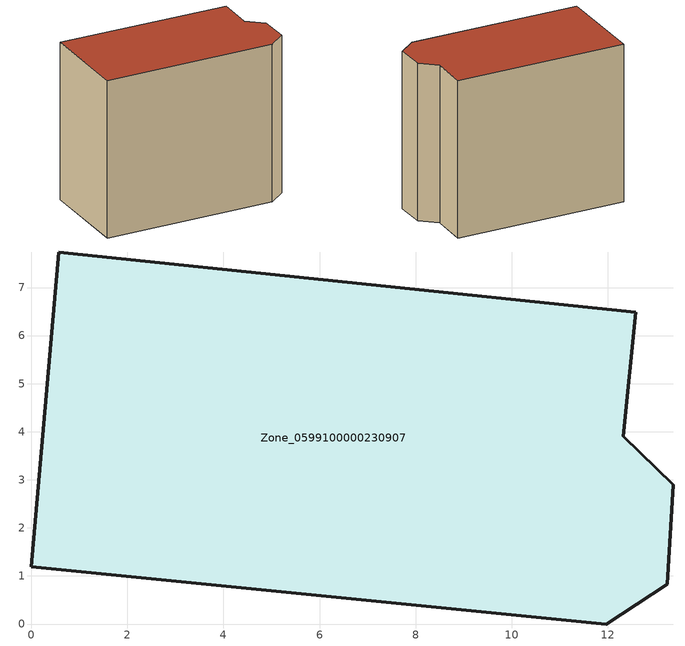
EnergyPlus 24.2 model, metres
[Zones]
Zone_0599100000230907
 floor ground (C_G): 13.23,0.83 11.96,0 0,1.19 0.57,7.74 12.58,6.49 12.32,3.91 13.36,2.9 z0
 wall outside (C_F): 11.96,0 13.23,0.83 13.36,2.9 12.32,3.91 12.58,6.49 0.57,7.74 0,1.19 11.96,0 z0:11.29
 roof outside (C_R): 12.58,6.49 0.57,7.74 0,1.19 11.96,0 13.23,0.83 13.36,2.9 12.32,3.91 z11.29
[BUILDING]
Pand.0599100000230907: North Axis=0; Terrain=City; Loads Convergence Tolerance Value=0.04; Temperature Convergence Tolerance Value=0.4; Solar Distribution=FullExterior; Maximum Number of Warmup Days=25; Minimum Number of Warmup Days=1
[Site:Location]
Rotterdam.The.Hague.AP_ZH_NLD Design_Conditions: Latitude=51.96; Longitude=4.45; Time Zone=1; Elevation=-4.5
[SITE:GROUNDTEMPERATURE:BUILDINGSURFACE]
18, 18, 18, 18, 18, 18, 18, 18, 18, 18, 18, 18
[MATERIAL] Thermal Absorptance=0.9; Solar Absorptance=0.7; Visible Absorptance=0.7
Name | Roughness | Thickness | Conductivity | Density | Specific Heat
G.TI.1946 | MediumSmooth | 0.15 | 1 | 540 | 1210
F.TI.1946 | Rough | 0.3 | 0.857143 | 1920 | 840
R.TI.1946 | MediumRough | 0.2 | 0.1 | 1500 | 1000
[CONSTRUCTION]
C_G: G.TI.1946
C_F: F.TI.1946
C_R: R.TI.1946
[ZONE]
Zone_0599100000230907: Type=1; Multiplier=1; Ceiling Height=Autocalculate; Volume=Autocalculate; Floor Area=autocalculate; Part of Total Floor Area=Yes
[ZONEINFILTRATION:DESIGNFLOWRATE]
Infil_Zone_0599100000230907: Zone or ZoneList or Space or SpaceList=Zone_0599100000230907; Schedule=AlwaysOn; Design Flow Rate Calculation Method=Flow/Area; Flow Rate per Floor Area=0.003; Constant Term Coefficient=1; Temperature Term Coefficient=0; Velocity Term Coefficient=0; Velocity Squared Term Coefficient=0
[HVACTEMPLATE:ZONE:IDEALLOADSAIRSYSTEM]
Zone_0599100000230907: Maximum Heating Supply Air Temperature=50; Minimum Cooling Supply Air Temperature=13; Maximum Heating Supply Air Humidity Ratio=0.0156; Minimum Cooling Supply Air Humidity Ratio=0.0077; Heating Limit=NoLimit; Cooling Limit=NoLimit; Dehumidification Control Type=ConstantSensibleHeatRatio; Cooling Sensible Heat Ratio=0.7; Dehumidification Setpoint=60; Humidification Control Type=None; Humidification Setpoint=30; Outdoor Air Method=None; Outdoor Air Flow Rate per Person=0.00944; Outdoor Air Flow Rate per Zone Floor Area=0; Outdoor Air Flow Rate per Zone=0; Demand Controlled Ventilation Type=None; Outdoor Air Economizer Type=NoEconomizer; Heat Recovery Type=None; Sensible Heat Recovery Effectiveness=0.7; Latent Heat Recovery Effectiveness=0.65
[ZONECONTROL:THERMOSTAT]
ThermostatControl_Zone_0599100000230907: Zone or ZoneList=Zone_0599100000230907; Control Type Schedule=DualSetpointControlType; Control 1=Thermostat_Zone_0599100000230907; Temperature Difference Between Cutout And Setpoint=0
[THERMOSTATSETPOINT:DUALSETPOINT]
Thermostat_Zone_0599100000230907: Heating Setpoint Temperature Schedule=HeatingSetpoint_Zone_0599100000230907; Cooling Setpoint Temperature Schedule=CoolingSetpoint_Zone_0599100000230907
[SCHEDULE:COMPACT]
HeatingSetpoint_Zone_0599100000230907: Through: 12/31, For: AllDays, Until: 24:00, 21
CoolingSetpoint_Zone_0599100000230907: Through: 12/31, For: AllDays, Until: 24:00, 24
DualSetpointControlType: Through: 12/31, For: AllDays, Until: 24:00, 4
AlwaysOn: Through: 12/31, For: AllDays, Until: 24:00, 1
